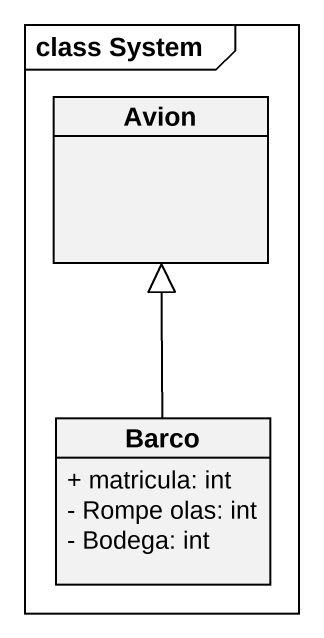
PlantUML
@startuml
mainframe class System
hide circle
hide empty members
skinparam classAttributeIconSize 0
class Avion
class Barco {
  + matricula: int
  - Rompe olas: int
  - Bodega: int
}
Barco -up-|> Avion
@enduml
